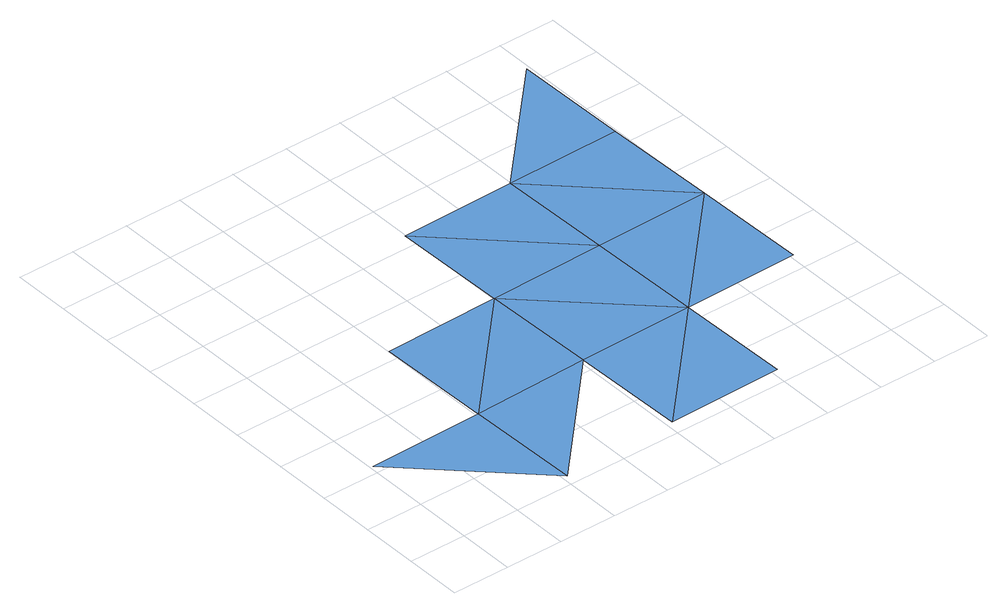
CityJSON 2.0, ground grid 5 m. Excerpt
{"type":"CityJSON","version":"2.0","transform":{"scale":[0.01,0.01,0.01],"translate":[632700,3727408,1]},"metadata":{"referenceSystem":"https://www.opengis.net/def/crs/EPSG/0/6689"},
"CityObjects":{
"waterbody1":{"type":"WaterBody","attributes":{"name":"福岡県津波浸水想定図","class":"1140","function":"2","WaterBodyTsunamiRiskAttribute.description":"1","WaterBodyTsunamiRiskAttribute.rank":"2"},"geometry":[{"type":"MultiSurface","lod":"1","boundaries":[[[0,1,2]],[[1,3,2]],[[2,4,5]],[[2,3,4]],[[6,3,7]],[[4,3,6]],[[7,8,6]],[[4,9,10]],[[9,4,6]],[[11,10,9]],[[12,11,9]],[[13,11,12]],[[11,13,14]]]}]},
"waterbody2":{"type":"WaterBody","attributes":{"name":"福岡県津波浸水想定図","class":"1140","function":"2","WaterBodyTsunamiRiskAttribute.description":"1","WaterBodyTsunamiRiskAttribute.rank":"1"},"geometry":[{"type":"MultiSurface","lod":"1","boundaries":[[[6,12,9]],[[6,15,12]]]}]}
},
"vertices":[
[27,1076,75],[1046,96,75],[1027,1096,75],[2027,1115,86],[2008,2114,83],[1007,2094,77],[3026,1134,85],[2046,115,86],[3046,135,86],[3007,2133,85],[1988,3114,83],[2988,3133,83],[4007,2152,85],[3988,3152,79],[3969,4152,79],
[4027,1154,85]
]}
